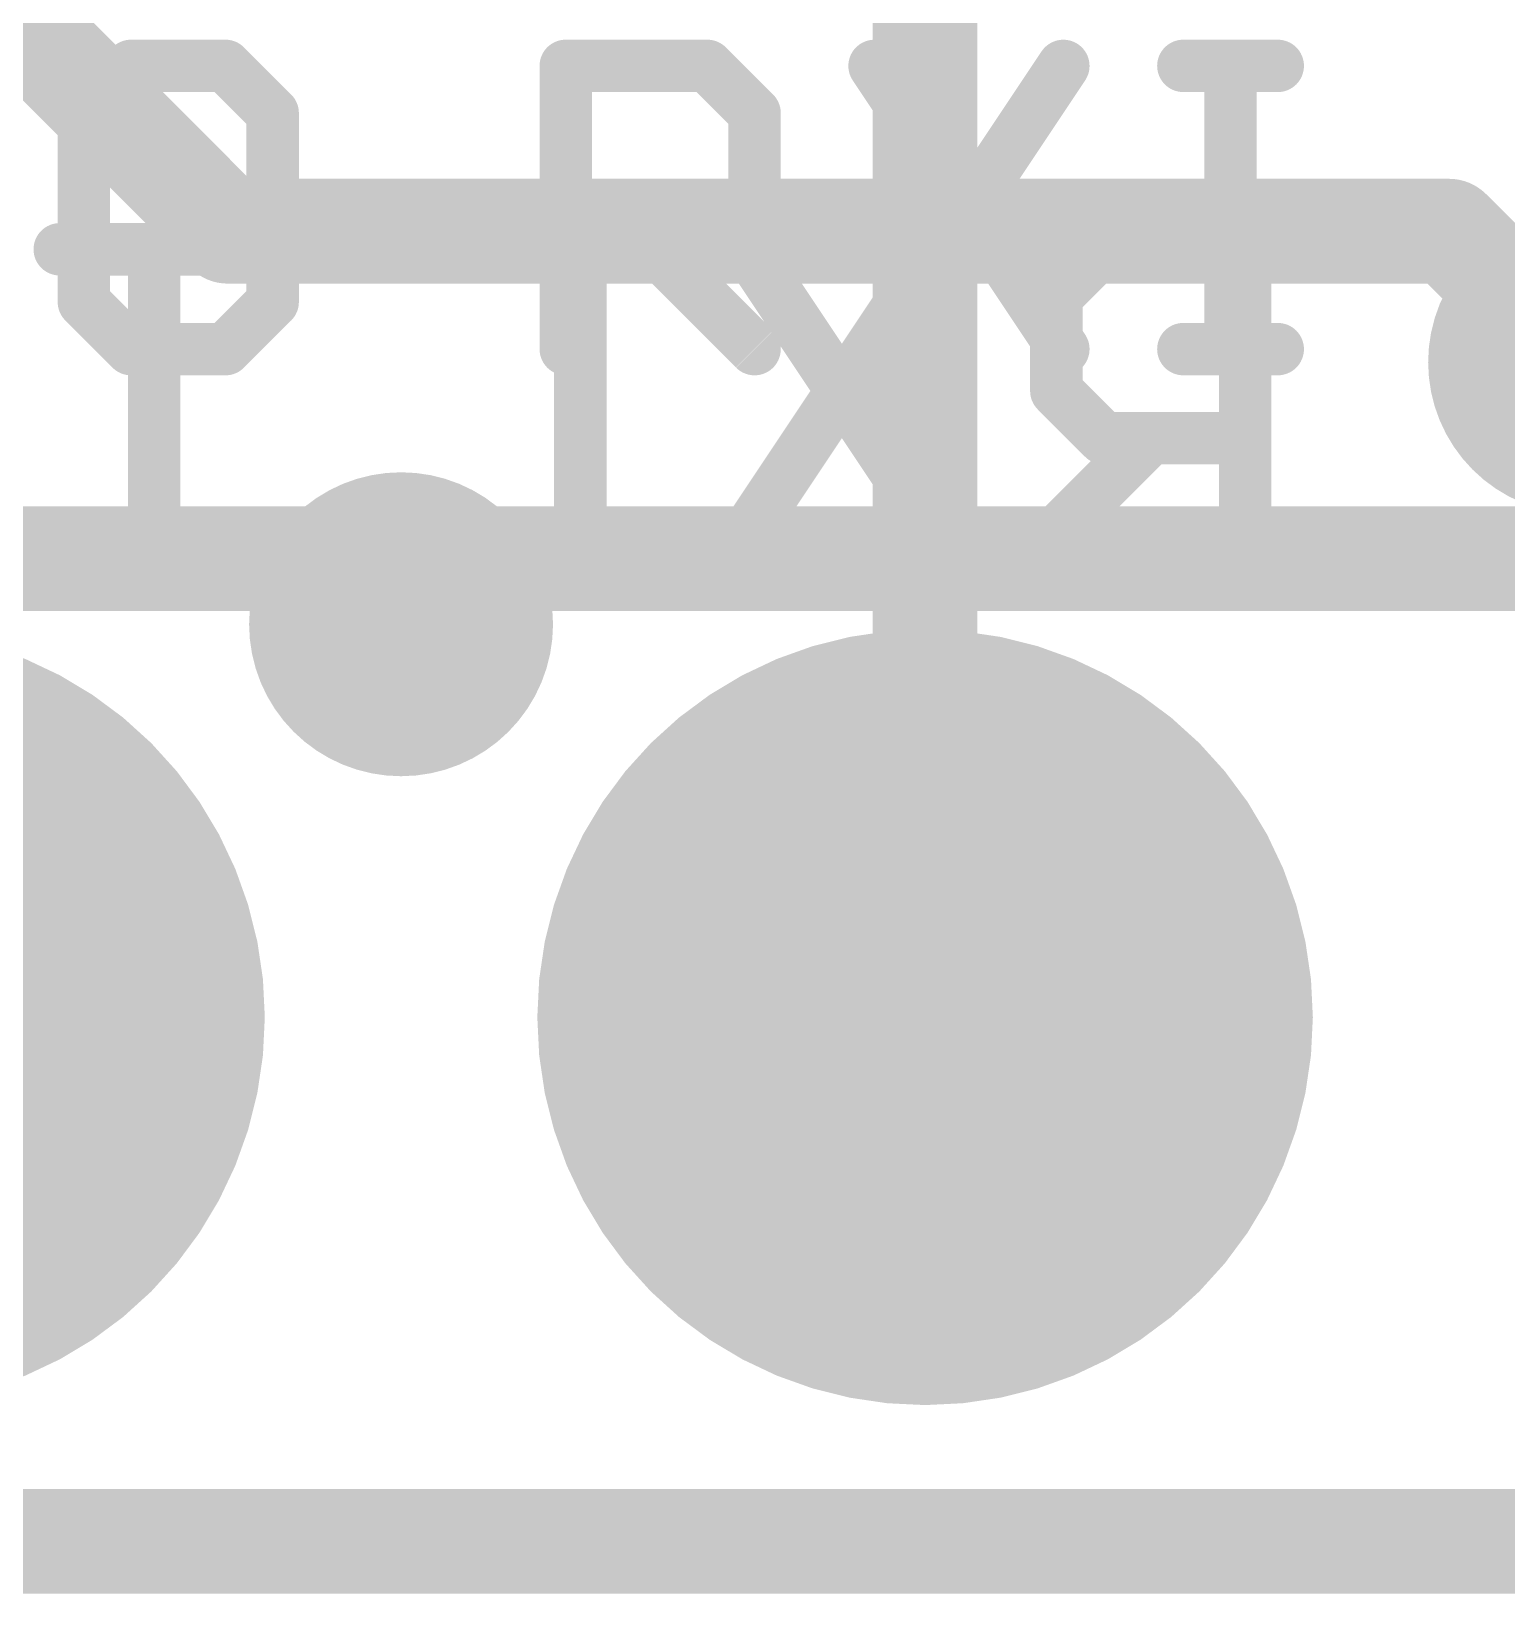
# Model space of a CAD drawing. Extents: x -0.5 to 61.7, y -0.1 to 16.6.
# Drawn here: x 21.329 to 24.905, y -0.127 to 3.66 of the extents above; entities that cross this region are included whole.
import ezdxf

# ---------------------------------------------------------------- set-up
doc = ezdxf.new("R2010")
doc.units = 0
for name, color, linetype in [('1', 12, 'CONTINUOUS'), ('16', 132, 'CONTINUOUS'), ('17', 110, 'CONTINUOUS'), ('18', 110, 'CONTINUOUS'), ('20', 53, 'CONTINUOUS'), ('21', 41, 'CONTINUOUS'), ('22', 40, 'CONTINUOUS')]:
    doc.layers.add(name, color=color, linetype=linetype)

# ---------------------------------------------------------------- blocks, each defined once
blk = doc.blocks.new('ROUNDP')
at = {"const_width": 0.5}
blk.add_lwpolyline([(0, -0.25, 1), (0, 0.25, 1), (0, -0.25)], format="xyb", dxfattribs=at)
blk = doc.blocks.new('ROUNDV')
at = {"const_width": 0.5}
blk.add_lwpolyline([(0, -0.25, 1), (0, 0.25, 1), (0, -0.25)], format="xyb", dxfattribs=at)

msp = doc.modelspace()

# ---------------------------------------------------------------- linework, layer by layer
at = {"layer": '1', "const_width": 0.254}
for points in [[(23.495, 6.8262), (23.495, 1.27)], [(4.445, 0), (56.515, 0)]]:
    msp.add_lwpolyline(points, dxfattribs=at)
at = {"layer": '1', "const_width": 0.127}
msp.add_lwpolyline([(23.4315, 1.27, 1), (23.5585, 1.27)], format="xyb", dxfattribs=at)
at = {"layer": '16', "const_width": 0.254}
for points in [[(21.805, 3.175), (20.2175, 4.7625)], [(24.765, 3.175), (21.805, 3.175)], [(25.0825, 2.8575), (24.765, 3.175)], [(56.515, 0), (4.445, 0)]]:
    msp.add_lwpolyline(points, dxfattribs=at)
at = {"layer": '16', "const_width": 0.127}
for points in [[(21.805, 3.2385, 1), (21.805, 3.1115)], [(24.8099, 3.2199, 1), (24.7201, 3.1301)], [(24.765, 3.1115, 1), (24.765, 3.2385)], [(21.7601, 3.1301, 1), (21.8499, 3.2199)]]:
    msp.add_lwpolyline(points, format="xyb", dxfattribs=at)
at = {"layer": '20', "const_width": 0.2032}
msp.add_lwpolyline([(8.0962, 0), (53.1813, 0)], dxfattribs=at)
at = {"layer": '21'}
for points, const_width in [([(21.5706, 3.5756), (21.4562, 3.4612)], 0.127), ([(21.7994, 3.5756), (21.5706, 3.5756)], 0.127), ([(21.9138, 3.4612), (21.7994, 3.5756)], 0.127), ([(22.6241, 2.8893), (22.6241, 3.5756)], 0.127), ([(22.6241, 3.5756), (22.9673, 3.5756)], 0.127), ([(22.9673, 3.5756), (23.0817, 3.4612)], 0.127), ([(23.3725, 3.5756), (23.8301, 2.8893)], 0.127), ([(23.8301, 3.5756), (23.3725, 2.8893)], 0.127), ([(24.1209, 3.5756), (24.3497, 3.5756)], 0.127), ([(24.2353, 2.8893), (24.2353, 3.5756)], 0.127), ([(21.4562, 3.4612), (21.4562, 3.0036)], 0.127), ([(21.9138, 3.0036), (21.9138, 3.4612)], 0.127), ([(23.0817, 3.4612), (23.0817, 3.2324)], 0.127), ([(23.0817, 3.2324), (22.9673, 3.118)], 0.127), ([(22.9673, 3.118), (22.6241, 3.118)], 0.127), ([(22.8529, 3.118), (23.0817, 2.8893)], 0.127), ([(21.4562, 3.0036), (21.5706, 2.8893)], 0.127), ([(21.7994, 2.8893), (21.9138, 3.0036)], 0.127), ([(21.5706, 2.8893), (21.7994, 2.8893)], 0.127), ([(24.1209, 2.8893), (24.3497, 2.8893)], 0.127), ([(16.9863, 2.3813), (32.2263, 2.3813)], 0.254)]:
    msp.add_lwpolyline(points, dxfattribs=dict(at, const_width=const_width))
at = {"layer": '21', "const_width": 0.0635}
for points in [[(21.5706, 3.6074, 1), (21.5706, 3.5439)], [(21.5931, 3.5532, 1), (21.5482, 3.5981)], [(21.8219, 3.5981, 1), (21.7769, 3.5532)], [(21.7994, 3.5439, 1), (21.7994, 3.6074)], [(22.6241, 3.6074, 1), (22.6241, 3.5439)], [(22.6559, 3.5756, 1), (22.5924, 3.5756)], [(22.9898, 3.5981, 1), (22.9449, 3.5532)], [(22.9673, 3.5439, 1), (22.9673, 3.6074)], [(23.3989, 3.5932, 1), (23.3461, 3.558)], [(23.8565, 3.558, 1), (23.8037, 3.5932)], [(24.1209, 3.6074, 1), (24.1209, 3.5439)], [(24.2671, 3.5756, 1), (24.2036, 3.5756)], [(24.3497, 3.5439, 1), (24.3497, 3.6074)], [(21.488, 3.4612, 1), (21.4245, 3.4612)], [(21.9456, 3.4612, 1), (21.8821, 3.4612)], [(23.1135, 3.4612, 1), (23.05, 3.4612)], [(21.4338, 3.4837, 1), (21.4787, 3.4388)], [(21.8913, 3.4388, 1), (21.9363, 3.4837)], [(23.0593, 3.4388, 1), (23.1042, 3.4837)], [(23.1042, 3.21, 1), (23.0593, 3.2549)], [(23.05, 3.2324, 1), (23.1135, 3.2324)], [(22.6241, 3.1498, 1), (22.6241, 3.0863)], [(22.8754, 3.1405, 1), (22.8305, 3.0956)], [(22.9673, 3.0863, 1), (22.9673, 3.1498)], [(22.9449, 3.1405, 1), (22.9898, 3.0956)], [(21.4787, 3.0261, 1), (21.4338, 2.9812)], [(21.9363, 2.9812, 1), (21.8913, 3.0261)], [(21.4245, 3.0036, 1), (21.488, 3.0036)], [(21.8821, 3.0036, 1), (21.9456, 3.0036)], [(21.5706, 2.921, 1), (21.5706, 2.8575)], [(21.5482, 2.8668, 1), (21.5931, 2.9117)], [(21.7769, 2.9117, 1), (21.8219, 2.8668)], [(21.7994, 2.8575, 1), (21.7994, 2.921)], [(22.5924, 2.8893, 1), (22.6559, 2.8893)], [(23.0593, 2.8668, 1), (23.1042, 2.9117)], [(23.3461, 2.9069, 1), (23.3989, 2.8716)], [(23.8037, 2.8716, 1), (23.8565, 2.9069)], [(24.1209, 2.921, 1), (24.1209, 2.8575)], [(24.2036, 2.8893, 1), (24.2671, 2.8893)], [(24.3497, 2.8575, 1), (24.3497, 2.921)]]:
    msp.add_lwpolyline(points, format="xyb", dxfattribs=at)
at = {"layer": '22', "const_width": 0.127}
for points in [[(21.8554, 3.1311), (21.3978, 3.1311)], [(21.6266, 2.4447), (21.6266, 3.1311)], [(22.7738, 3.1311), (22.545, 3.1311)], [(22.6594, 2.4447), (22.6594, 3.1311)], [(23.5222, 3.1311), (23.0646, 2.4447)], [(23.0646, 3.1311), (23.5222, 2.4447)], [(23.9274, 3.1311), (23.813, 3.0167)], [(24.2706, 3.1311), (23.9274, 3.1311)], [(24.2706, 2.4447), (24.2706, 3.1311)], [(23.813, 3.0167), (23.813, 2.7879)], [(23.813, 2.7879), (23.9274, 2.6735)], [(24.0418, 2.6735), (23.813, 2.4447)], [(23.9274, 2.6735), (24.2706, 2.6735)], [(22.7738, 2.4447), (22.545, 2.4447)]]:
    msp.add_lwpolyline(points, dxfattribs=at)
at = {"layer": '22', "const_width": 0.0635}
for points in [[(21.3978, 3.1629, 1), (21.3978, 3.0994)], [(21.6583, 3.1311, 1), (21.5948, 3.1311)], [(21.8554, 3.0994, 1), (21.8554, 3.1629)], [(22.545, 3.1629, 1), (22.545, 3.0994)], [(22.6912, 3.1311, 1), (22.6277, 3.1311)], [(22.7738, 3.0994, 1), (22.7738, 3.1629)], [(23.091, 3.1487, 1), (23.0382, 3.1135)], [(23.5486, 3.1135, 1), (23.4958, 3.1487)], [(23.9274, 3.1629, 1), (23.9274, 3.0994)], [(23.9499, 3.1087, 1), (23.905, 3.1536)], [(24.3024, 3.1311, 1), (24.2389, 3.1311)], [(24.2706, 3.0994, 1), (24.2706, 3.1629)], [(23.8448, 3.0167, 1), (23.7813, 3.0167)], [(23.7906, 3.0392, 1), (23.8355, 2.9943)], [(23.8355, 2.8104, 1), (23.7906, 2.7655)], [(23.7813, 2.7879, 1), (23.8448, 2.7879)], [(23.9274, 2.7053, 1), (23.9274, 2.6418)], [(23.905, 2.6511, 1), (23.9499, 2.696)], [(24.0643, 2.6511, 1), (24.0194, 2.696)], [(24.2706, 2.6418, 1), (24.2706, 2.7053)], [(22.545, 2.4765, 1), (22.545, 2.413)], [(22.7738, 2.413, 1), (22.7738, 2.4765)], [(21.5948, 2.4447, 1), (21.6583, 2.4447)], [(22.6277, 2.4447, 1), (22.6912, 2.4447)], [(23.0382, 2.4624, 1), (23.091, 2.4271)], [(23.4958, 2.4271, 1), (23.5486, 2.4624)], [(23.7906, 2.4672, 1), (23.8355, 2.4223)], [(24.2389, 2.4447, 1), (24.3024, 2.4447)]]:
    msp.add_lwpolyline(points, format="xyb", dxfattribs=at)

# ---------------------------------------------------------------- block references
at = {"layer": '17', "xscale": 1.8796, "yscale": 1.8796, "rotation": 90}
for p in [(20.955, 1.27), (20.955, 1.27), (23.495, 1.27), (23.495, 1.27)]:
    msp.add_blockref('ROUNDP', p, dxfattribs=at)
at = {"layer": '18', "xscale": 0.7366, "yscale": 0.7366}
for p in [(25.0825, 2.8575), (25.0825, 2.8575), (22.225, 2.2225), (22.225, 2.2225)]:
    msp.add_blockref('ROUNDV', p, dxfattribs=at)

doc.saveas('drawing.dxf')
